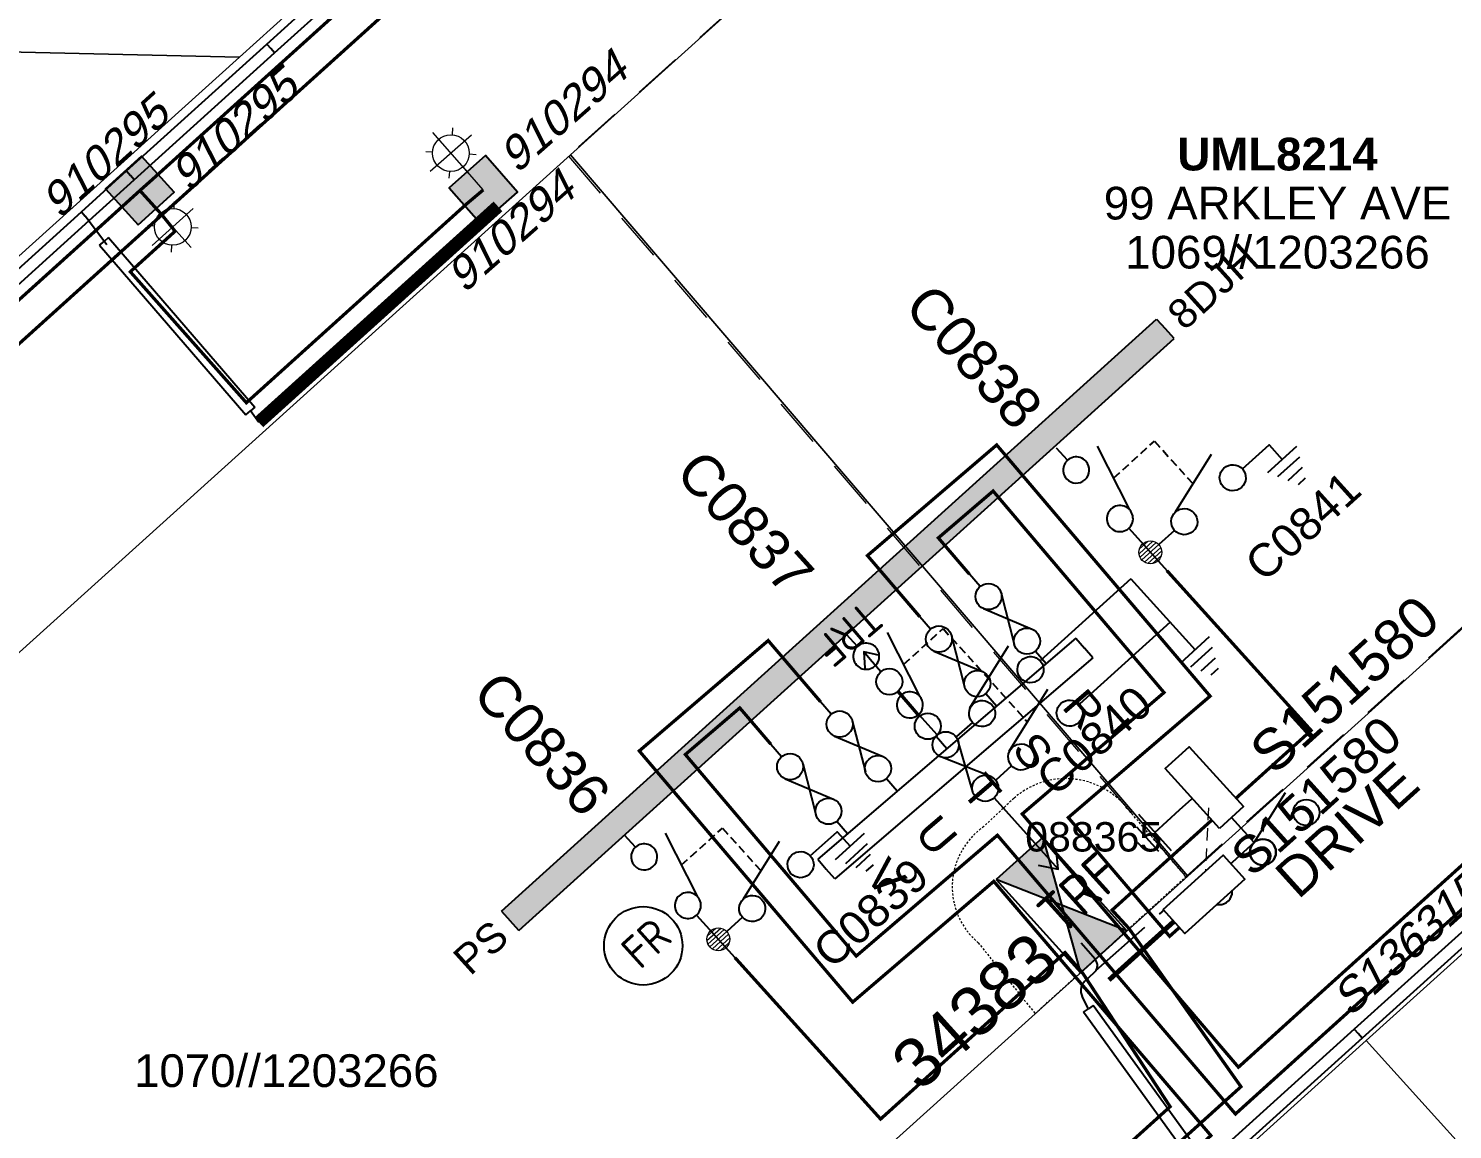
# Model space of a CAD drawing. Header units: metres. Extents: x 296308 to 298462, y 6229542 to 6231092.
# Drawn here: x 297348.8 to 297436, y 6230296.9 to 6230364.2 of the extents above; entities that cross this region are included whole.
import ezdxf
from ezdxf.enums import TextEntityAlignment as Align

# ---------------------------------------------------------------- set-up
doc = ezdxf.new("R2010")
doc.units = ezdxf.units.M
for name, pattern in [('A', [0]), ('Cable Exist UG', [8.2, 4, -1.2, 1.8, -1.2]), ('CENTERX2', [4, 2.5, -0.5, 0.5, -0.5]), ('Dash', [5, 3, -2]), ('DASHED', [0.75, 0.5, -0.25]), ('HIDDEN', [0.375, 0.25, -0.125]), ('HIDDEN2', [0.1875, 0.125, -0.0625]), ('IE Trench LV', [6.5, 5, -1.5]), ('IECLCENT', [15.5, 9.5, -2, 2, -2]), ('Trench-Service', [1.5, 1, -0.5])]:
    doc.linetypes.add(name, pattern=pattern)
doc.layers.get('0').update_dxf_attribs({"color": 6})
for name, color, linetype, lineweight in [('Cadastre Developer_SP_EXT', 9, 'Continuous', 5), ('Cadastre Land Parcels_SP_EXT', 9, 'Continuous', 5), ('Cadastre Other Property_SP_EXT', 9, 'HIDDEN', 5), ('Cadastre Roads_SP_EXT', 94, 'Continuous', 15)]:
    doc.layers.add(name, color=color, linetype=linetype, lineweight=lineweight)
for name, color, linetype in [('Duct_SP_EXT', 7, 'Continuous'), ('Equip_HV_EXT', 7, 'Continuous'), ('Equip_LV_EXT', 7, 'Continuous'), ('Equip_LV_NEW', 2, 'Continuous'), ('Equip_SP_SL_EXT', 7, 'Continuous'), ('Mains_HV_EXT', 7, 'Continuous'), ('Mains_LV_EXT', 7, 'Continuous'), ('Mains_LV_NEW_T84', 2, 'Continuous'), ('Mains_LV_SL_EXT', 7, 'Continuous'), ('Notes_HV_MISC', 7, 'Continuous'), ('Notes_LV_MISC', 7, 'Continuous'), ('Notes_SP_MISC', 7, 'Continuous'), ('Services_SP_NEW_UG', 7, 'Trench-Service'), ('Sub_LV_EXT', 7, 'Continuous'), ('Sub_SP_EXT', 7, 'Continuous'), ('SupportsUG_SP_LV_EXT', 7, 'Continuous'), ('SupportsUG_SP_LV_NEW', 2, 'Continuous'), ('SupportsUG_SP_LV_SL_EXT', 7, 'Continuous'), ('Trench_SP_EXT', 7, 'Continuous'), ('Trench_SP_NEW', 2, 'Continuous')]:
    doc.layers.add(name, color=color, linetype=linetype)
doc.styles.add('ARIAL', font='arial.ttf', dxfattribs={"height": 2})
doc.styles.add('COLUMN_LABEL', font='arial.ttf')
doc.styles.add('iecARIAL', font='arial.ttf', dxfattribs={"height": 2})
doc.styles.add('iecISOCP', font='isocp.shx')
doc.styles.add('IESYMBOL1', font='isocp.shx')
doc.styles.add('POLE_LABEL', font='arial.ttf')
doc.styles.get("Standard").update_dxf_attribs({"font": 'arial.ttf'})
doc.styles.add('SWG_LABEL', font='arial.ttf')
doc.styles.add('SWITCH_LABEL', font='arial.ttf', dxfattribs={"height": 2.5})
doc.linetypes.add('Cable New UG', pattern='A,7,-0.25,["x",Standard,S=2,R=0,X=0.2,Y=-0.8],-2.1', length=9.35)

# ---------------------------------------------------------------- blocks, each defined once
blk = doc.blocks.new('*U182')
for points in [[(0, 0), (1.92, 3.84), (-1.92, 3.84)], [(0, 0), (1.92, -3.84), (-1.92, -3.84)]]:
    blk.add_hatch(color=256).paths.add_polyline_path(points)
for p, q in [((1.92, -3.84), (-1.92, 3.84)), ((1.92, 3.84), (-1.92, -3.84))]:
    blk.add_line(p, q)
blk.add_lwpolyline([(-1.92, 3.84), (-1.92, -3.84), (1.92, -3.84), (1.92, 3.84)], close=True)
for tag, height, flags, p in [('ASSET_NUM', 3.5, 8, (2, 2)), ('STREET_CODE', 0.2, 9, (1.5, 0)), ('OPERATING_VOLTAGE', 0.2, 9, (1.5, -0.6)), ('ORIENTATION', 0.2, 9, (1.5, -0.8)), ('CONSTRUCTED_VOLTAGE', 0.2, 9, (1.5, -0.2)), ('NO_PHASES', 0.2, 9, (1.5, -0.4)), ('OWNED_BY', 0.2, 9, (1.5, -1)), ('OPERATED_BY', 0.2, 9, (1.5, -1.2)), ('SECONDARY_VOLTAGE', 0.2, 9, (1.5, -1.6)), ('STATE', 0.2, 9, (1.5, -1.8)), ('MAINTAINED_BY', 0.2, 9, (1.5, -1.4)), ('SUBSTATION_TYPE', 0.2, 9, (1.5, -2.2)), ('USAGE', 0.2, 9, (1.5, -2.4)), ('PARENT', 0.2, 9, (1.5, -2)), ('LEGEND', 0.2, 9, (1.5, -2.6)), ('STREETNAME', 0.2, 9, (1.5, -3)), ('SUBURB', 0.2, 9, (1.5, -3.2)), ('LOCATION', 0.2, 9, (1.5, -2.8)), ('NOTES', 0.2, 9, (1.5, -3.4)), ('Z', 0.2, 1, (1.5, -3.6))]:
    blk.add_attdef(tag, text='', height=height, dxfattribs=dict(flags=flags)).set_placement(p, align=Align.MIDDLE_LEFT)
blk = doc.blocks.new('COLUMN_EXT')
blk.add_hatch(color=256).paths.add_polyline_path([(-1.485, 1.485), (-1.485, -1.485), (1.485, -1.485), (1.485, 1.485)])
blk.add_lwpolyline([(-1.485, -1.485), (1.485, -1.485), (1.485, 1.485), (-1.485, 1.485)], close=True)
at = {"style": 'COLUMN_LABEL', "oblique": 15, "flags": 8}
blk.add_attdef('ASSET_NUM', text='', height=2, dxfattribs=at).set_placement((2, 2), align=Align.BOTTOM_LEFT)
at = {"flags": 9}
for tag, style, p in [('STRUCTURE_PLANT_NUMBER', 'POLE_LABEL', (1.813, 0.031)), ('STREET_CODE', 'COLUMN_LABEL', (1.813, -0.2))]:
    blk.add_attdef(tag, text='', height=0.2, dxfattribs=dict(at, style=style)).set_placement(p, align=Align.MIDDLE_LEFT)
for tag, p in [('OWNED_BY', (1.813, -0.6)), ('STATE', (1.813, -0.8)), ('COLUMN_TYPE', (1.813, -0.4)), ('STREETNAME', (1.813, -1.6)), ('SUBURB', (1.813, -1.8)), ('USAGE', (1.813, -1)), ('LEGEND', (1.813, -1.2)), ('LOCATION', (1.813, -1.4)), ('NOTES', (1.813, -2))]:
    blk.add_attdef(tag, text='', height=0.2, dxfattribs=at).set_placement(p, align=Align.MIDDLE_LEFT)
at = {"flags": 1}
blk.add_attdef('Z', (1.813, -2.351), '', height=0.2, dxfattribs=at)
blk = doc.blocks.new('PILLAR_EXT')
blk.add_hatch(color=256).paths.add_polyline_path([(-2.475, 0.99), (-2.475, -0.99), (2.475, -0.99), (2.475, 0.99)])
blk.add_lwpolyline([(-2.475, -0.99), (2.475, -0.99), (2.475, 0.99), (-2.475, 0.99)], close=True)
at = {"style": 'iecARIAL', "oblique": 15, "flags": 8}
blk.add_attdef('ASSET_NUM', text='', height=2, dxfattribs=at).set_placement((1.5, 3.5), align=Align.BOTTOM_LEFT)
for tag, p, flags in [('OWNED_BY', (0, -0.2), 9), ('STATE', (0, -0.4), 9), ('SUPPORT_TYPE', (0, -0.6), 9), ('USAGE', (0, -0.8), 9), ('LEGEND', (0, -1), 9), ('STREETNAME', (0, -1.8), 9), ('LOCATION', (0, -1.2), 9), ('NOTES', (0, -1.4), 9), ('PARENT', (0, -1.6), 9), ('SUBURB', (0, -2), 1)]:
    blk.add_attdef(tag, p, '', height=0.2, dxfattribs=dict(flags=flags))
blk = doc.blocks.new('*U169')
at = {"lineweight": 15}
for p, q in [((0, 1.75), (0, 6.25)), ((-1.46, 5.46), (-1.06, 5.06)), ((1.46, 5.46), (1.06, 5.06)), ((-2.25, 4), (2.25, 4)), ((-1.46, 2.54), (-1.06, 2.94)), ((0, 0), (0, 2.5)), ((1.46, 2.54), (1.06, 2.94))]:
    blk.add_line(p, q, dxfattribs=at)
blk.add_circle((0, 4), 1.5, dxfattribs=at)
at = {"style": 'iecARIAL', "oblique": 15, "flags": 9}
blk.add_attdef('ASSET_NUM', text='', height=2, dxfattribs=at).set_placement((1.5, 1.5), align=Align.BOTTOM_RIGHT)
for tag, p, height, flags in [('CONSTRUCTED_VOLTAGE', (0.98, -0.65), 0.2, 9), ('CONTROL_TYPE', (0.98, -0.85), 0.2, 9), ('LANTERN_PURPOSE', (0.98, -1.05), 0.2, 9), ('LANTERN_TYPE', (0.98, -1.25), 0.2, 9), ('LNUMBER', (2.18, -3.25), 2.5, 8), ('OPERATING_VOLTAGE', (0.98, -1.65), 0.2, 9), ('ORIENTATION', (0.98, -1.85), 0.2, 9), ('OWNED_BY', (0.98, -2.05), 0.2, 9), ('STATE', (0.98, -2.25), 0.2, 9), ('NO_PHASES', (0.98, -1.45), 0.2, 9), ('USAGE', (0.98, -2.45), 0.2, 9), ('CEXIST', (0.98, -2.65), 0.2, 9), ('CNEW', (0.98, -2.85), 0.2, 9), ('CNUMBER', (0.98, -3.05), 0.2, 9), ('CREMOVE', (0.98, -3.25), 0.2, 9), ('CREPLACE', (0.98, -3.45), 0.2, 9), ('LKINGHEIGHT', (0.98, -3.65), 0.2, 9), ('LBRACKET', (0.98, -3.85), 0.2, 9), ('LBRACKETVOCAB', (0.98, -4.05), 0.2, 9), ('LCATEGORY', (0.98, -4.25), 0.2, 9), ('LCHARGE1', (0.98, -4.45), 0.2, 9), ('LCHARGE1PERCENT', (0.98, -4.65), 0.2, 9), ('LCHARGE2', (0.98, -4.85), 0.2, 9), ('LCHARGE2PERCENT', (0.98, -5.05), 0.2, 9), ('LCHARGE3', (0.98, -5.25), 0.2, 9), ('LCHARGE3PERCENT', (0.98, -5.45), 0.2, 9), ('LEXIST', (0.98, -5.65), 0.2, 9), ('LLAMP', (0.98, -5.85), 0.2, 9), ('LLAMPVOCAB', (0.98, -6.05), 0.2, 9), ('LMAST', (0.98, -6.25), 0.2, 9), ('LMASTVOCAB', (0.98, -6.45), 0.2, 9), ('LNEW', (0.98, -6.65), 0.2, 9), ('LANTNUMBER', (0.98, -6.85), 0.2, 9), ('LOUTREACH', (0.98, -7.25), 0.2, 9), ('LOUTREACHVOCAB', (0.98, -7.45), 0.2, 9), ('LRATECODE', (0.98, -7.65), 0.2, 9), ('LREMOVE', (0.98, -7.85), 0.2, 9), ('LREPLACE', (0.98, -8.05), 0.2, 9), ('LTYPE', (0.98, -8.25), 0.2, 9), ('STREETNAME', (0.98, -9.25), 0.2, 9), ('SUBURB', (0.98, -9.45), 0.2, 1), ('LTYPEVOCAB', (0.98, -8.45), 0.2, 9), ('LEGEND', (0.98, -8.65), 0.2, 9), ('LOCATION', (0.98, -8.85), 0.2, 9), ('NOTES', (0.98, -9.05), 0.2, 9)]:
    blk.add_attdef(tag, p, '', height=height, dxfattribs=dict(flags=flags))
blk = doc.blocks.new('SWG_SIE_TRF_NOES_NEW')
for p, q in [((7.008, 0.801), (2.793, 1.949)), ((14.679, 0), (20.536, -0.004))]:
    blk.add_line(p, q)
at = {"linetype": 'DASHED'}
blk.add_lwpolyline([(4.901, 1.375), (4.901, 4.638), (12.609, 4.638)], dxfattribs=at)
for points in [[(2.2, 0.011), (1.2, 0.011)], [(19.536, -0.753), (20.536, -0.004), (19.536, 0.747)], [(7.8, 0), (9.453, 0)]]:
    blk.add_lwpolyline(points)
for points in [[(2.998, -0.79, 1), (3.002, 0.81, 1)], [(6.998, -0.798, 1), (7.002, 0.801, 1)]]:
    blk.add_lwpolyline(points, format="xyb", close=True)
at = {"flags": 1}
blk.add_attdef('Z', (0, 0), '', height=0.2, dxfattribs=at)
at = {"style": 'SWITCH_LABEL', "flags": 9}
blk.add_attdef('STREET_CODE', text='', height=0.2, dxfattribs=at).set_placement((0, -0.2), align=Align.MIDDLE_LEFT)
at = {"flags": 9}
for tag, p in [('ORIENTATION', (0, -0.4)), ('USAGE', (0, -0.8)), ('PARENT', (0, -0.6)), ('SUBURB', (0, -1)), ('STREETNAME', (0, -1.2)), ('LOCATION', (0, -1.4)), ('NOTES', (0, -1.6)), ('OPERATED_BY', (-0.002, -2.108)), ('OWNED_BY', (0.004, -1.886)), ('MAINTAINED_BY', (-0.003, -2.315))]:
    blk.add_attdef(tag, text='', height=0.2, dxfattribs=at).set_placement(p, align=Align.MIDDLE_LEFT)
blk = doc.blocks.new('SWG_FUSE_NEW')
for points in [[(1.151, 0.718), (4.044, -0.706)], [(1.16, -0.715), (4.044, 0.727)]]:
    blk.add_lwpolyline(points)
for centre in [(0.8, -0.001), (4.4, 0.01)]:
    blk.add_circle(centre, 0.8)
blk = doc.blocks.new('SWG_SIE_TRF_NEW')
at = {"linetype": 'CENTERX2'}
blk.add_blockref('SWG_SIE_TRF_NOES_NEW', (0, 0), dxfattribs=at)
at = {"linetype": 'CENTERX2', "rotation": 180}
blk.add_blockref('SWG_FUSE_NEW', (14.679, 0), dxfattribs=at)
at = {"style": 'IESYMBOL1'}
blk.add_text('TRF', height=2.5, rotation=89.98256, dxfattribs=at).set_placement((22.515, -0.055), align=Align.MIDDLE_CENTER)
blk = doc.blocks.new('FAULT_INDIC_SE')
blk.add_circle((0, 0), 2.4)
at = {"insert": (-1.152, 1.002), "char_height": 2, "width": 2.70423, "attachment_point": 1, "style": 'iecISOCP'}
blk.add_mtext('FR', dxfattribs=at)
blk = doc.blocks.new('SWG_SIE_SU_NEW')
blk.add_line((5.808, 0.79), (1.594, 1.938))
at = {"linetype": 'A', "lineweight": 0}
for p, q in [((7.981, 0.347), (7.98, -0.368)), ((8.18, -0.584), (8.181, 0.562)), ((8.381, 0.659), (8.379, -0.682)), ((8.579, -0.712), (8.581, 0.688)), ((8.781, 0.659), (8.779, -0.683)), ((8.98, -0.588), (8.981, 0.564)), ((9.181, 0.351), (9.18, -0.376))]:
    blk.add_line(p, q, dxfattribs=at)
at = {"linetype": 'DASHED'}
blk.add_lwpolyline([(3.701, 1.364), (3.701, 4.733), (7.222, 4.733)], dxfattribs=at)
for points in [[(1, 0), (0, 0)], [(6.6, -0.012), (10.1, -0.012)]]:
    blk.add_lwpolyline(points)
for points in [[(1.798, -0.802, 1), (1.802, 0.798, 1)], [(5.798, -0.81, 1), (5.802, 0.79, 1)]]:
    blk.add_lwpolyline(points, format="xyb", close=True)
at = {"linetype": 'A', "lineweight": 0}
blk.add_circle((8.582, -0.012), 0.7, dxfattribs=at)
at = {"style": 'SWG_LABEL', "flags": 8}
blk.add_attdef('ASSET_NUM', text='', height=2.5, rotation=179.95437, dxfattribs=at).set_placement((-2.4, 0.012), align=Align.MIDDLE_LEFT)
at = {"flags": 1}
blk.add_attdef('Z', (0, 0), '', height=0.2, dxfattribs=at)
at = {"style": 'SWITCH_LABEL', "flags": 9}
blk.add_attdef('STREET_CODE', text='', height=0.2, dxfattribs=at).set_placement((0, 0), align=Align.MIDDLE_LEFT)
at = {"flags": 9}
for tag, p in [('ORIENTATION', (0, -0.2)), ('SUBURB', (0, -0.8)), ('USAGE', (0, -0.6)), ('PARENT', (0, -0.4)), ('OPERATED_BY', (-0.013, -1.84)), ('OWNED_BY', (-0.007, -1.617)), ('STREETNAME', (0, -1)), ('LOCATION', (0, -1.2)), ('NOTES', (0, -1.4)), ('MAINTAINED_BY', (-0.015, -2.047))]:
    blk.add_attdef(tag, text='', height=0.2, dxfattribs=at).set_placement(p, align=Align.MIDDLE_LEFT)
blk = doc.blocks.new('SWG_SIE_TRS_ES_1_NEW')
for p, q in [((-6.103, 4.327), (-1.804, 5.547)), ((-6.103, 0.747), (-1.804, 1.966)), ((5.301, -2.29), (7.701, -2.285)), ((5.603, -2.89), (7.403, -2.886)), ((5.904, -3.489), (7.104, -3.486)), ((6.205, -4.088), (6.805, -4.087))]:
    blk.add_line(p, q)
for points in [[(-5.789, 2.759, -1), (-5.793, 4.359, -1)], [(-1.789, 2.767, -1), (-1.793, 4.367, -1)], [(-5.789, -0.821, -1), (-5.793, 0.779, -1)], [(-1.789, -0.813, -1), (-1.793, 0.787, -1)]]:
    blk.add_lwpolyline(points, format="xyb", close=True)
for points in [[(-6.591, 3.558), (-7.891, 3.558)], [(6.501, 3.569), (-0.991, 3.569)], [(6.501, 3.569), (6.501, -2.288)], [(-6.591, -0.023), (-7.891, -0.023)], [(6.501, -0.012), (-0.991, -0.012)]]:
    blk.add_lwpolyline(points)
at = {"flags": 1}
blk.add_attdef('Z', (0, 0), '', height=0.2, dxfattribs=at)
at = {"style": 'SWITCH_LABEL', "flags": 9}
blk.add_attdef('STREET_CODE', text='', height=0.2, dxfattribs=at).set_placement((0, -0.2), align=Align.MIDDLE_LEFT)
at = {"flags": 9}
for tag, p in [('ORIENTATION', (0, -0.4)), ('USAGE', (0, -0.8)), ('PARENT', (0, -0.6)), ('SUBURB', (0, -1)), ('STREETNAME', (0, -1.2)), ('LOCATION', (0, -1.4)), ('NOTES', (0, -1.6)), ('OWNED_BY', (0.012, -1.804)), ('OPERATED_BY', (0.005, -2.026)), ('MAINTAINED_BY', (0.004, -2.233))]:
    blk.add_attdef(tag, text='', height=0.2, dxfattribs=at).set_placement(p, align=Align.MIDDLE_LEFT)
at = {"style": 'SWG_LABEL', "flags": 8}
blk.add_attdef('ASSET_NUM', text='', height=2.5, dxfattribs=at).set_placement((-1.812, -2.264), align=Align.MIDDLE_CENTER)
blk = doc.blocks.new('SWG_SIE_ES_NEW')
for p, q in [((-5.793, 0.779), (-1.793, 1.926)), ((0.012, -1.212), (2.412, -1.207)), ((0.313, -1.811), (2.113, -1.807)), ((0.614, -2.41), (1.814, -2.408)), ((0.915, -3.01), (1.515, -3.008))]:
    blk.add_line(p, q)
for points in [[(-5.789, -0.821, -1), (-5.793, 0.779, -1)], [(-1.789, -0.813, -1), (-1.793, 0.787, -1)]]:
    blk.add_lwpolyline(points, format="xyb", close=True)
for points in [[(-6.591, -0.023), (-7.891, -0.023)], [(-0.991, -0.012), (1.212, -0.012), (1.212, -1.209)]]:
    blk.add_lwpolyline(points)
at = {"flags": 1}
blk.add_attdef('Z', (0, 0), '', height=0.2, dxfattribs=at)
at = {"style": 'SWITCH_LABEL', "flags": 9}
blk.add_attdef('STREET_CODE', text='', height=0.2, dxfattribs=at).set_placement((0, -0.2), align=Align.MIDDLE_LEFT)
at = {"flags": 9}
for tag, p in [('ORIENTATION', (0, -0.4)), ('USAGE', (0, -0.8)), ('PARENT', (0, -0.6)), ('SUBURB', (0, -1)), ('STREETNAME', (0, -1.2)), ('OWNED_BY', (0.004, -1.783)), ('LOCATION', (0, -1.4)), ('NOTES', (0, -1.6)), ('OPERATED_BY', (-0.003, -2.005)), ('MAINTAINED_BY', (-0.004, -2.212))]:
    blk.add_attdef(tag, text='', height=0.2, dxfattribs=at).set_placement(p, align=Align.MIDDLE_LEFT)
at = {"style": 'ARIAL', "flags": 8}
blk.add_attdef('ASSET_NUM', text='', height=2, dxfattribs=at).set_placement((14.296, -5.086), align=Align.MIDDLE_RIGHT)
blk = doc.blocks.new('*U154')
for p, q in [((-1.6, 0), (-1.6, 54.053)), ((-1.6, 54.053), (-0.8, 54.053)), ((0, 54.053), (-0.8, 54.053)), ((0, 0), (0, 54.053)), ((-1.6, 0), (-0.8, 0)), ((0, 0), (-0.8, 0))]:
    blk.add_line(p, q)
at = {"style": 'ARIAL'}
blk.add_attdef('SWG_TYPE', text='', height=1.8, rotation=90, dxfattribs=at).set_placement((-0.8, 54.798), align=Align.MIDDLE_LEFT)
blk.add_attdef('SUB_TYPE', text='', height=1.8, rotation=90, dxfattribs=at).set_placement((-0.8, -0.757), align=Align.MIDDLE_RIGHT)
blk = doc.blocks.new('A$C66545D59')
at = {"layer": 'Notes_HV_MISC'}
h = blk.add_hatch(color=256, dxfattribs=at)
h.dxf.hatch_style = 1
h.paths.add_polyline_path([(-22.373, -15.246), (-21.396, -16.513), (21.396, 16.513), (20.418, 17.78)])
h.paths.add_polyline_path([(-24.655, -19.781), (-21.263, -17.163), (-22.968, -14.953), (-26.361, -17.571)], flags=9)
h.paths.add_polyline_path([(21.982, 16.22), (27.687, 20.623), (26.003, 22.806), (20.297, 18.403)], flags=9)
at = {"layer": 'Equip_HV_EXT', "linetype": 'CENTERX2', "rotation": 307.6607071939008}
blk.add_blockref('*U154', (-21.396, -16.513), dxfattribs=at).add_auto_attribs({'SUB_TYPE': 'PS', 'SWG_TYPE': '8DJH'})
at = {"layer": 'Equip_HV_EXT', "linetype": 'CENTERX2'}
ref = blk.add_blockref('SWG_SIE_SU_NEW', (13.699, 10.373), dxfattribs=dict(at, rotation=307.6607071939008))
ref.add_attrib('ASSET_NUM', 'C0838', dxfattribs={"layer": '0', "height": 2.5, "rotation": 127.61508, "style": 'SWG_LABEL', "text_generation_flag": 6}).set_placement((12.242, 12.28), align=Align.MIDDLE_RIGHT)
ref = blk.add_blockref('SWG_SIE_TRF_NEW', (-0.742, 0.943), dxfattribs=dict(at, rotation=307.6607071939008))
ref.add_attrib('ASSET_NUM', 'C0837', dxfattribs={"layer": '0', "height": 2.5, "rotation": 127.61508, "style": 'SWG_LABEL', "text_generation_flag": 6}).set_placement((-2.514, 3.239), align=Align.MIDDLE_RIGHT)
ref = blk.add_blockref('SWG_SIE_ES_NEW', (25.72, 8.84), dxfattribs=dict(at, rotation=37.66070719390078))
ref.add_attrib('ASSET_NUM', 'C0841', dxfattribs={"layer": '0', "height": 2, "rotation": 37.66071, "style": 'ARIAL'}).set_placement((31.617, 6.967), align=Align.MIDDLE_RIGHT)
ref = blk.add_blockref('SWG_SIE_TRS_ES_1_NEW', (14.658, -4.75), dxfattribs=dict(at, rotation=37.66070719390078))
ref.add_attrib('ASSET_NUM', 'C0840', dxfattribs={"layer": '0', "height": 2, "rotation": 37.66071, "style": 'SWG_LABEL'}).set_placement((14.606, -7.649), align=Align.MIDDLE_CENTER)
ref = blk.add_blockref('SWG_SIE_SU_NEW', (-14.501, -11.192), dxfattribs=dict(at, rotation=307.6607071939008))
ref.add_attrib('ASSET_NUM', 'C0836', dxfattribs={"layer": '0', "height": 2.5, "rotation": 127.61508, "style": 'SWG_LABEL', "text_generation_flag": 6}).set_placement((-15.959, -9.285), align=Align.MIDDLE_RIGHT)
ref = blk.add_blockref('SWG_SIE_ES_NEW', (-2.481, -12.725), dxfattribs=dict(at, rotation=37.66070719390078))
ref.add_attrib('ASSET_NUM', 'C0839', dxfattribs={"layer": '0', "height": 2, "rotation": 37.66071, "style": 'ARIAL'}).set_placement((3.417, -14.598), align=Align.MIDDLE_RIGHT)
at = {"layer": 'Equip_HV_EXT', "linetype": 'CENTERX2', "rotation": 37.66070719390078}
blk.add_blockref('FAULT_INDIC_SE', (-13.88, -18.039), dxfattribs=at)
blk = doc.blocks.new('LV_UG_DFUSE_CLOSED_EXT')
for points in [[(1, 0), (0, 0)], [(5.04, 0.726), (2.156, -0.717)], [(5.049, -0.707), (2.156, 0.717)], [(6.2, 0.013), (7.2, 0.013)]]:
    blk.add_lwpolyline(points)
for centre in [(1.8, 0), (5.4, 0.011)]:
    blk.add_circle(centre, 0.8)
at = {"flags": 9}
for tag, p in [('ACTUAL_STATUS', (0, 0)), ('OPERATING_VOLTAGE', (0, -0.6)), ('ORIENTATION', (0, -0.8)), ('CONSTRUCTED_VOLTAGE', (0, -0.2)), ('NO_PHASES', (0, -0.4)), ('STATE', (0, -1)), ('SWITCH_TYPE', (0, -1.2)), ('USAGE', (0, -1.4)), ('NOTES', (0, -1.6))]:
    blk.add_attdef(tag, text='', height=0.2, dxfattribs=at).set_placement(p, align=Align.MIDDLE_LEFT)
at = {"flags": 1}
blk.add_attdef('Z', (0, 0), '', height=0.2, dxfattribs=at)
blk = doc.blocks.new('TX_LINK_EXT')
h = blk.add_hatch(color=256)
edge = h.paths.add_edge_path()
edge.add_line((2.598, 0.05), (4.601, 0.05))
edge.add_arc((5.4, 0.011), 0.8, 177.23529, 184.40267)
edge.add_line((4.602, -0.05), (2.598, -0.05))
edge.add_arc((1.8, 0), 0.8, 356.41668, 363.58332)
for points in [[(1, 0), (0, 0)], [(2.598, 0.05), (4.601, 0.05)], [(6.2, 0.013), (7.2, 0.013)], [(2.598, -0.05), (4.602, -0.05)]]:
    blk.add_lwpolyline(points)
for centre in [(1.8, 0), (5.4, 0.011)]:
    blk.add_circle(centre, 0.8)
for centre, start, end in [((1.8, 0), 356.41668, 3.58332), ((5.4, 0.011), 177.23529, 184.40267)]:
    blk.add_arc(centre, 0.8, start, end)
at = {"layer": 'Sub_LV_EXT'}
blk.add_line((7.2, 0.013), (7.798, 0.013), dxfattribs=at)
blk.add_lwpolyline([(6.998, -0.587), (7.798, 0.013), (6.998, 0.613)], dxfattribs=at)
at = {"flags": 1}
blk.add_attdef('Z', (0, 0), '', height=0.2, dxfattribs=at)
at = {"layer": 'Sub_LV_EXT', "color": 7, "style": 'IESYMBOL1'}
blk.add_text('TRF', height=2, rotation=90, dxfattribs=at).set_placement((9.238, 0.013), align=Align.MIDDLE_CENTER)
at = {"layer": 'Sub_LV_EXT', "flags": 1}
for tag, p in [('ORIENTATION', (2.14, -1.527)), ('USAGE', (2.14, -1.142)), ('NOTES', (2.14, -3.066))]:
    blk.add_attdef(tag, p, '', height=0.2, dxfattribs=at)
blk = doc.blocks.new('*U159')
at = {"layer": 'Sub_LV_EXT'}
for p, q in [((-1.6, 0), (-1.6, 20.8)), ((-1.6, 20.8), (-0.8, 20.8)), ((0, 20.8), (-0.8, 20.8)), ((0, 0), (0, 20.8)), ((-1.6, 0), (-0.8, 0)), ((0, 0), (-0.8, 0))]:
    blk.add_line(p, q, dxfattribs=at)
blk = doc.blocks.new('*U164')
for points in [[(0, 0.8), (3.6, 0.8)], [(4.4, 0.011), (4.4, 0.011)]]:
    blk.add_lwpolyline(points)
for centre in [(0, 0), (3.6, 0.011)]:
    blk.add_circle(centre, 0.8)
for tag, p, flags in [('ACTUAL_STATUS', (0, -1.4), 9), ('CONSTRUCTED_VOLTAGE', (0, -1.6), 9), ('NO_PHASES', (0, -1.8), 9), ('OPERATING_VOLTAGE', (0, -2), 9), ('ORIENTATION', (0, -2.2), 9), ('STATE', (0, -2.4), 9), ('SWITCH_TYPE', (0, -2.6), 9), ('USAGE', (0, -2.8), 9), ('NOTES', (0, -3), 1)]:
    blk.add_attdef(tag, p, '', height=0.2, dxfattribs=dict(flags=flags))
blk = doc.blocks.new('*U162')
for points in [[(0, 0.8), (3.466, 1.774)], [(4.4, 0.011), (4.4, 0.011)]]:
    blk.add_lwpolyline(points)
for centre in [(0, 0), (3.6, 0.011)]:
    blk.add_circle(centre, 0.8)
for tag, p, flags in [('ACTUAL_STATUS', (0, -1.4), 9), ('CONSTRUCTED_VOLTAGE', (0, -1.6), 9), ('NO_PHASES', (0, -1.8), 9), ('OPERATING_VOLTAGE', (0, -2), 9), ('ORIENTATION', (0, -2.2), 9), ('STATE', (0, -2.4), 9), ('SWITCH_TYPE', (0, -2.6), 9), ('USAGE', (0, -2.8), 9), ('NOTES', (0, -3), 1)]:
    blk.add_attdef(tag, p, '', height=0.2, dxfattribs=dict(flags=flags))
blk = doc.blocks.new('*U163')
for tag, height, flags, p in [('ASSET_NUM', 2.5, 8, (2, 4)), ('STREET_CODE', 0.2, 9, (1.5, 2)), ('OWNED_BY', 0.2, 9, (1.5, 1.8)), ('OPERATED_BY', 0.2, 9, (1.5, 1.6))]:
    blk.add_attdef(tag, text='', height=height, dxfattribs=dict(flags=flags)).set_placement(p, align=Align.MIDDLE_LEFT)
blk.add_wipeout([(-2.475, 0.99), (2.475, 0.99), (2.475, -0.99), (-2.475, -0.99)])
at = {"lineweight": -3}
blk.add_lwpolyline([(-2.475, 0.99), (2.475, 0.99), (2.475, -0.99), (-2.475, -0.99)], close=True, dxfattribs=at)
for tag, flags, p in [('STATE', 9, (1.5, 1.2)), ('SUPPORT_TYPE', 9, (1.5, 1)), ('USAGE', 9, (1.5, 0.8)), ('MAINTAINED_BY', 9, (1.5, 1.4)), ('SUBURB', 9, (1.5, 0.2)), ('STREETNAME', 9, (1.5, 0)), ('LEGEND', 9, (1.5, 0.6)), ('PARENT', 9, (1.5, 0.4)), ('Z', 1, (1.5, -0.6)), ('LOCATION', 9, (1.5, -0.2)), ('NOTES', 9, (1.5, -0.4))]:
    blk.add_attdef(tag, text='', height=0.2, dxfattribs=dict(flags=flags)).set_placement(p, align=Align.MIDDLE_LEFT)
blk = doc.blocks.new('LV_UG_INDPILL_2SW_NEW')
at = {"rotation": 90}
blk.add_blockref('*U163', (0, 6.141), dxfattribs=at)
blk.add_blockref('*U162', (0, 0.8))
at = {"xscale": -1}
blk.add_blockref('*U164', (0, 0.8), dxfattribs=at)
for tag, height, flags, p in [('ASSET_NUM', 2.5, 8, (2, 10.381)), ('USAGE', 0.2, 9, (1.5, 0)), ('ORIENTATION', 0.2, 9, (1.5, -0.2)), ('SUBURB', 0.2, 9, (1.5, -0.8)), ('LEGEND', 0.2, 9, (1.5, -0.4)), ('PARENT', 0.2, 9, (1.5, -0.6)), ('STREETNAME', 0.2, 9, (1.5, -1)), ('OWNED_BY', 0.2, 9, (1.5, -1.6)), ('OPERATED_BY', 0.2, 9, (1.5, -1.8)), ('LOCATION', 0.2, 9, (1.5, -1.2)), ('NOTES', 0.2, 9, (1.5, -1.4)), ('TYPE', 0.2, 9, (1.5, -2.4)), ('STATE', 0.2, 9, (1.5, -2.2)), ('MAINTAINED_BY', 0.2, 9, (1.5, -2)), ('LABEL_ALIGNMENT', 0.2, 9, (1.5, -2.6)), ('Z', 0.2, 1, (1.5, -2.8))]:
    blk.add_attdef(tag, text='', height=height, dxfattribs=dict(flags=flags)).set_placement(p, align=Align.MIDDLE_LEFT)
blk.add_lwpolyline([(0, 1.6), (0, 3.666)])
blk = doc.blocks.new('Earth')
for p, q in [((0, -1.022), (0, 0)), ((0, -3.066), (0, -1.022)), ((-1.5, -3.066), (1.5, -3.066)), ((-1, -3.666), (1, -3.666)), ((-0.25, -4.266), (0.25, -4.266))]:
    blk.add_line(p, q)
blk = doc.blocks.new('PILLAR_NEW')
for tag, height, flags, p in [('ASSET_NUM', 2.5, 8, (2, 4)), ('STREET_CODE', 0.2, 9, (1.5, 2)), ('OWNED_BY', 0.2, 9, (1.5, 1.8)), ('OPERATED_BY', 0.2, 9, (1.5, 1.6))]:
    blk.add_attdef(tag, text='', height=height, dxfattribs=dict(flags=flags)).set_placement(p, align=Align.MIDDLE_LEFT)
blk.add_wipeout([(-2.475, 0.99), (2.475, 0.99), (2.475, -0.99), (-2.475, -0.99)])
at = {"lineweight": -3}
blk.add_lwpolyline([(-2.475, 0.99), (2.475, 0.99), (2.475, -0.99), (-2.475, -0.99)], close=True, dxfattribs=at)
for tag, flags, p in [('STATE', 9, (1.5, 1.2)), ('SUPPORT_TYPE', 9, (1.5, 1)), ('USAGE', 9, (1.5, 0.8)), ('MAINTAINED_BY', 9, (1.5, 1.4)), ('SUBURB', 9, (1.5, 0.2)), ('STREETNAME', 9, (1.5, 0)), ('LEGEND', 9, (1.5, 0.6)), ('PARENT', 9, (1.5, 0.4)), ('Z', 1, (1.5, -0.6)), ('LOCATION', 9, (1.5, -0.2)), ('NOTES', 9, (1.5, -0.4))]:
    blk.add_attdef(tag, text='', height=0.2, dxfattribs=dict(flags=flags)).set_placement(p, align=Align.MIDDLE_LEFT)

msp = doc.modelspace()

# ---------------------------------------------------------------- linework, layer by layer
at = {"layer": 'Cadastre Developer_SP_EXT', "linetype": 'Dash'}
msp.add_lwpolyline([(297462.555, 6230351.062), (297462.928, 6230356.785), (297441.341, 6230382.071), (297441.341, 6230382.071, 0.070759), (297432.005, 6230390.305), (297432.005, 6230390.305), (297424.874, 6230390.813), (297424.874, 6230390.813, 0.077849), (297406.945, 6230379.095), (297406.945, 6230379.095), (297381.831, 6230356.429), (297419.633, 6230312.323)], format="xyb", close=True, dxfattribs=at)
at = {"layer": 'Cadastre Land Parcels_SP_EXT', "linetype": 'Continuous'}
for points in [[(297400.209, 6230397.219), (297400.591, 6230397.614), (297400.978, 6230398.005), (297401.37, 6230398.39), (297401.766, 6230398.771), (297402.168, 6230399.146), (297402.573, 6230399.517), (297398.409, 6230431.931), (297401.536, 6230454.561), (297398.978, 6230455.248), (297396.063, 6230456.098), (297393.168, 6230457.017), (297390.297, 6230458.003), (297387.448, 6230459.058), (297356.019, 6230393.857), (297326.905, 6230363.277), (297361.707, 6230362.49), (297400.209, 6230397.219)], [(297348.961, 6230248.534), (297371.607, 6230268.956), (297419.744, 6230312.366), (297381.967, 6230356.503), (297312.171, 6230293.556), (297311.484, 6230286.224), (297343.742, 6230243.826), (297348.961, 6230248.534)], [(297452.503, 6230281.575), (297461.933, 6230290.082), (297441.824, 6230312.352), (297430.68, 6230302.299), (297450.787, 6230280.027), (297452.503, 6230281.575)], [(297442.842, 6230272.859), (297450.787, 6230280.027), (297430.68, 6230302.299), (297421.024, 6230293.587), (297441.127, 6230271.312), (297442.842, 6230272.859)]]:
    msp.add_lwpolyline(points, close=True, dxfattribs=at)
for points in [[(297407.102, 6230379.171), (297381.967, 6230356.503), (297419.744, 6230312.366), (297462.703, 6230351.107), (297462.703, 6230351.107), (297463.08, 6230356.832), (297441.508, 6230382.135)], [(297301.211, 6230307.972), (297361.707, 6230362.49), (297361.707, 6230362.49), (297326.905, 6230363.277)]]:
    msp.add_lwpolyline(points, dxfattribs=at)
at = {"layer": 'Cadastre Other Property_SP_EXT', "linetype": 'HIDDEN2'}
msp.add_lwpolyline([(297410.407, 6230303.947), (297419.633, 6230312.323), (297416.047, 6230316.507), (297416.047, 6230316.507, 0.430182), (297409.095, 6230317.118), (297409.095, 6230317.118), (297407.257, 6230315.389), (297407.257, 6230315.389, 0.492842), (297406.919, 6230308.28), (297406.919, 6230308.28), (297410.407, 6230303.947)], format="xyb", close=True, dxfattribs=at)
at = {"layer": 'Cadastre Roads_SP_EXT', "linetype": 'Continuous'}
for points in [[(297400.209, 6230397.219), (297361.707, 6230362.489), (297301.211, 6230307.972)], [(297312.171, 6230293.556), (297381.967, 6230356.503), (297407.102, 6230379.171)], [(297462.703, 6230351.107), (297419.744, 6230312.366), (297371.607, 6230268.956), (297380.186, 6230257.659), (297388.057, 6230247.296), (297395.929, 6230236.931), (297403.8, 6230226.568), (297411.671, 6230216.205), (297419.543, 6230205.839)], [(297425.681, 6230222.336), (297417.769, 6230232.729), (297409.866, 6230243.111), (297394.052, 6230263.886), (297394.6, 6230269.748), (297401.709, 6230276.162), (297411.366, 6230284.875), (297421.024, 6230293.587), (297430.68, 6230302.299), (297441.824, 6230312.352), (297452.967, 6230322.404), (297472.288, 6230339.835), (297477.857, 6230339.471)]]:
    msp.add_lwpolyline(points, dxfattribs=at)
at = {"layer": 'Duct_SP_EXT'}
for p, q in [((297363.369, 6230363.277), (297382.644, 6230380.75)), ((297363.852, 6230362.743), (297383.127, 6230380.216)), ((297354.779, 6230355.517), (297363.369, 6230363.277)), ((297363.369, 6230363.277), (297363.611, 6230363.01)), ((297363.852, 6230362.743), (297363.611, 6230363.01)), ((297355.261, 6230354.982), (297363.852, 6230362.743)), ((297352.018, 6230353.023), (297354.779, 6230355.517)), ((297352.501, 6230352.489), (297355.261, 6230354.982)), ((297354.779, 6230355.517), (297355.02, 6230355.249)), ((297354.779, 6230355.517), (297355.02, 6230355.249)), ((297355.261, 6230354.982), (297355.02, 6230355.249)), ((297355.261, 6230354.982), (297355.02, 6230355.249)), ((297345.818, 6230347.422), (297352.018, 6230353.023)), ((297346.3, 6230346.887), (297352.501, 6230352.489)), ((297352.018, 6230353.023), (297352.26, 6230352.756)), ((297352.018, 6230353.023), (297352.26, 6230352.756)), ((297352.501, 6230352.489), (297352.26, 6230352.756)), ((297352.501, 6230352.489), (297352.26, 6230352.756)), ((297353.679, 6230351.439), (297353.407, 6230351.204)), ((297353.679, 6230351.439), (297362.64, 6230341.064)), ((297353.134, 6230350.968), (297353.407, 6230351.204)), ((297353.134, 6230350.968), (297362.095, 6230340.594)), ((297362.64, 6230341.064), (297362.367, 6230340.829)), ((297362.095, 6230340.594), (297362.367, 6230340.829)), ((297441.081, 6230313.037), (297429.944, 6230302.987)), ((297441.563, 6230312.503), (297430.427, 6230302.452)), ((297413.955, 6230304.452), (297413.664, 6230304.241)), ((297420.54, 6230295.331), (297413.955, 6230304.452)), ((297413.372, 6230304.03), (297413.664, 6230304.241)), ((297419.957, 6230294.91), (297413.372, 6230304.03)), ((297429.944, 6230302.987), (297420.294, 6230294.276)), ((297429.944, 6230302.987), (297430.186, 6230302.72)), ((297430.427, 6230302.452), (297430.186, 6230302.72)), ((297430.427, 6230302.452), (297420.776, 6230293.742))]:
    msp.add_line(p, q, dxfattribs=at)
at = {"layer": 'Mains_HV_EXT', "linetype": 'IECLCENT', "lineweight": 30, "ltscale": 0.5, "const_width": 0.2, "flags": 128}
for points in [[(297418.479, 6230331.051), (297427.301, 6230321.276), (297415.117, 6230310.281), (297416.14, 6230309.17), (297423.006, 6230299.472), (297423.006, 6230299.472), (297418.927, 6230295.791), (297409.277, 6230287.081), (297399.626, 6230278.371), (297392.521, 6230271.958), (297382.692, 6230262.523), (297382.692, 6230262.523), (297384.103, 6230260.672), (297391.982, 6230250.332), (297399.861, 6230239.992), (297407.74, 6230229.652), (297415.619, 6230219.312), (297423.498, 6230208.972), (297431.378, 6230198.632), (297439.257, 6230188.291), (297447.136, 6230177.951), (297455.015, 6230167.611), (297462.894, 6230157.271), (297470.773, 6230146.933), (297478.652, 6230136.593), (297486.533, 6230126.252), (297494.412, 6230115.912), (297502.291, 6230105.572), (297510.17, 6230095.232), (297515.528, 6230088.199), (297527.044, 6230095.867), (297527.044, 6230095.867), (297546.015, 6230110.294), (297550.349, 6230104.609), (297548.671, 6230103.615)], [(297392.029, 6230307.372), (297400.946, 6230297.491), (297412.238, 6230307.683), (297413.323, 6230306.416), (297418.669, 6230298.252), (297418.669, 6230298.252), (297417.587, 6230297.275), (297407.937, 6230288.566), (297398.286, 6230279.855), (297391.158, 6230273.422), (297380.02, 6230262.73), (297382.512, 6230259.46), (297390.391, 6230249.12), (297398.27, 6230238.78), (297406.149, 6230228.44), (297414.028, 6230218.1), (297421.907, 6230207.76), (297429.787, 6230197.419), (297437.667, 6230187.079), (297445.546, 6230176.739), (297453.425, 6230166.399), (297461.304, 6230156.059), (297469.183, 6230145.72), (297477.062, 6230135.38), (297484.942, 6230125.04), (297492.821, 6230114.7), (297500.7, 6230104.36), (297508.579, 6230094.02), (297515.074, 6230085.494), (297540.268, 6230052.432), (297538.99, 6230044.46), (297528.123, 6230036.541)]]:
    msp.add_lwpolyline(points, dxfattribs=at)
at = {"layer": 'Mains_LV_EXT', "linetype": 'IECLCENT', "lineweight": 30, "ltscale": 0.5, "const_width": 0.2, "flags": 128}
msp.add_lwpolyline([(297453.302, 6230393.414), (297451.103, 6230393.022), (297451.103, 6230393.022, -0.01017), (297448.446, 6230397.508), (297448.446, 6230397.508), (297444.836, 6230395.515), (297444.836, 6230395.515), (297441.017, 6230403.743), (297442.439, 6230407.969), (297442.439, 6230407.969), (297428.242, 6230425.728), (297426.985, 6230427.383), (297426.985, 6230427.383), (297412.938, 6230415.301), (297412.938, 6230415.301), (297412.395, 6230405.725), (297407.596, 6230399.916), (297405.596, 6230397.489), (297403.176, 6230394.554), (297395.313, 6230387.456), (297369.371, 6230364.042), (297345.817, 6230342.785), (297337.042, 6230334.865), (297334.718, 6230335.462)], format="xyb", dxfattribs=at)
for points in [[(297497.448, 6230341.007), (297486.712, 6230353.567), (297475.432, 6230343.556), (297475.432, 6230343.556), (297470.743, 6230343.903), (297469.152, 6230342.468), (297468.529, 6230341.905), (297452.759, 6230327.672), (297450.865, 6230328.657), (297448.839, 6230326.829), (297446.835, 6230325.02), (297447.52, 6230322.944), (297439.044, 6230315.294), (297435.206, 6230311.83), (297435.206, 6230311.83), (297427.908, 6230305.244), (297422.852, 6230300.665), (297409.615, 6230316.164), (297418.296, 6230323.595), (297407.833, 6230335.929), (297404.481, 6230333.06), (297406.384, 6230330.836)], [(297410.068, 6230286.339), (297421.165, 6230296.481), (297407.875, 6230312.042), (297399.236, 6230304.648), (297386.172, 6230320.022), (297394.064, 6230326.776), (297397.267, 6230323.033)], [(297394.228, 6230320.432), (297392.325, 6230322.656), (297388.992, 6230319.803), (297399.455, 6230307.468), (297408.096, 6230314.864), (297422.668, 6230297.801), (297440.384, 6230313.809)]]:
    msp.add_lwpolyline(points, dxfattribs=at)
at = {"layer": 'Mains_LV_NEW_T84', "color": 170, "linetype": 'Cable New UG', "ltscale": 0.75, "const_width": 0.2, "flags": 128}
msp.add_lwpolyline([(297403.345, 6230328.235), (297400.141, 6230331.978), (297408.052, 6230338.749), (297421.116, 6230323.376), (297412.434, 6230315.944), (297418.64, 6230308.677), (297421.083, 6230310.881)], dxfattribs=at)
at = {"layer": 'Mains_LV_SL_EXT', "linetype": 'IECLCENT', "lineweight": 15, "ltscale": 0.5, "const_width": 0.2, "flags": 128}
for points in [[(297409.503, 6230418.228), (297410.047, 6230417.053), (297410.047, 6230417.053), (297411.034, 6230414.917), (297410.444, 6230406.505), (297406.053, 6230401.188), (297404.053, 6230398.761), (297401.727, 6230395.94), (297393.972, 6230388.94), (297368.031, 6230365.527), (297356.47, 6230355.093), (297355.603, 6230354.32)], [(297355.603, 6230354.32), (297352.863, 6230351.838), (297352.863, 6230351.838), (297344.477, 6230344.269), (297337.945, 6230338.343), (297335.758, 6230338.814), (297331.424, 6230334.964), (297331.806, 6230332.866), (297306.791, 6230310.256), (297305.595, 6230309.231)], [(297355.603, 6230354.32), (297356.946, 6230352.838), (297357.757, 6230351.831), (297355.016, 6230349.349), (297362.12, 6230341.333), (297362.12, 6230341.333), (297375.587, 6230353.488), (297376.623, 6230354.361)]]:
    msp.add_lwpolyline(points, dxfattribs=at)
at = {"layer": 'Notes_SP_MISC', "const_width": 0.8}
msp.add_lwpolyline([(297377.524, 6230353.35), (297362.88, 6230340.133)], dxfattribs=at)
at = {"layer": 'Notes_SP_MISC', "linetype": 'Cable Exist UG'}
for points in [[(297353.582, 6230351), (297352.26, 6230352.756)], [(297414.129, 6230306.576), (297420.146, 6230311.921), (297421.148, 6230312.824)]]:
    msp.add_lwpolyline(points, dxfattribs=at)
msp.add_lwpolyline([(297413.664, 6230304.241), (297413.291, 6230304.984), (297413.291, 6230304.984, -0.337439), (297413.473, 6230305.955), (297413.473, 6230305.955), (297414.026, 6230306.454), (297414.026, 6230306.454, 0.407255), (297414.078, 6230307.269), (297414.078, 6230307.269), (297413.233, 6230308.251)], format="xyb", dxfattribs=at)
at = {"layer": 'Trench_SP_EXT', "linetype": 'Cable Exist UG'}
msp.add_line((297362.88, 6230340.133), (297362.367, 6230340.829), dxfattribs=at)

# ---------------------------------------------------------------- block references
at = {"layer": 'Equip_LV_EXT', "rotation": 130.5603705250102}
for name, p in [('LV_UG_DFUSE_CLOSED_EXT', (297411.075, 6230325.375)), ('TX_LINK_EXT', (297405.004, 6230320.166)), ('LV_UG_DFUSE_CLOSED_EXT', (297408.036, 6230322.774)), ('*U159', (297412.905, 6230326.928)), ('LV_UG_DFUSE_CLOSED_EXT', (297401.959, 6230317.572)), ('LV_UG_DFUSE_CLOSED_EXT', (297398.926, 6230314.964))]:
    msp.add_blockref(name, p, dxfattribs=at)
at = {"layer": 'Equip_SP_SL_EXT', "xscale": 0.75, "yscale": 0.75, "zscale": 0.75}
for p, rotation in [((297376.623, 6230354.36), 41.33206225432654), ((297376.623, 6230354.36), 41.33621939784928), ((297355.603, 6230354.32), 222.0640641138206), ((297355.603, 6230354.32), 222.0640641138206)]:
    msp.add_blockref('*U169', p, dxfattribs=dict(at, rotation=rotation))
at = {"layer": 'Notes_HV_MISC', "rotation": 4.430634097708719}
msp.add_blockref('A$C66545D59', (297398.861, 6230327.153), dxfattribs=at)
at = {"layer": 'Notes_LV_MISC'}
ref = msp.add_blockref('COLUMN_EXT', (297355.603, 6230354.32), dxfattribs=dict(at, rotation=42.06587504445731))
ref.add_attrib('ASSET_NUM', '910295', dxfattribs={"layer": '0', "height": 2, "rotation": 42.06588, "style": 'COLUMN_LABEL', "oblique": 15}).set_placement((297351.056, 6230352.067), align=Align.BOTTOM_LEFT)
ref = msp.add_blockref('COLUMN_EXT', (297376.623, 6230354.361), dxfattribs=dict(at, rotation=41.33668396437126))
ref.add_attrib('ASSET_NUM', '910294', dxfattribs={"layer": '0', "height": 2, "rotation": 41.33668, "style": 'COLUMN_LABEL', "oblique": 15}).set_placement((297375.825, 6230347.519), align=Align.BOTTOM_LEFT)
at = {"layer": 'Sub_SP_EXT'}
ref = msp.add_blockref('*U182', (297412.027, 6230310.578), dxfattribs=dict(at, rotation=42.04497678718229))
ref.add_attrib('ASSET_NUM', '34383', dxfattribs={"layer": '0', "height": 3, "rotation": 42.04498}).set_placement((297411.009, 6230308.025), align=Align.MIDDLE_RIGHT)
at = {"layer": 'SupportsUG_SP_LV_EXT'}
ref = msp.add_blockref('PILLAR_EXT', (297440.384, 6230313.809), dxfattribs=dict(at, rotation=222.0649572810728))
ref.add_attrib('ASSET_NUM', 'S136315', dxfattribs={"layer": '0', "height": 2, "rotation": 42.06496, "style": 'iecARIAL', "oblique": 15}).set_placement((297430.061, 6230303.232), align=Align.BOTTOM_LEFT)
at = {"layer": 'SupportsUG_SP_LV_SL_EXT'}
ref = msp.add_blockref('COLUMN_EXT', (297376.623, 6230354.361), dxfattribs=dict(at, rotation=41.33668396437126))
ref.add_attrib('ASSET_NUM', '910294', dxfattribs={"layer": '0', "height": 2, "rotation": 41.33668, "style": 'COLUMN_LABEL', "oblique": 15}).set_placement((297379.054, 6230354.846), align=Align.BOTTOM_LEFT)
ref = msp.add_blockref('COLUMN_EXT', (297355.603, 6230354.32), dxfattribs=dict(at, rotation=42.06587504445731))
ref.add_attrib('ASSET_NUM', '910295', dxfattribs={"layer": '0', "height": 2, "rotation": 42.06588, "style": 'COLUMN_LABEL', "oblique": 15}).set_placement((297358.964, 6230353.717), align=Align.BOTTOM_LEFT)

# ---------------------------------------------------------------- texts
at = {"layer": 'Cadastre Land Parcels_SP_EXT', "color": 7, "insert": (297425.244, 6230357.549), "char_height": 2, "width": 27.97464, "attachment_point": 2, "line_spacing_factor": 0.9, "style": 'iecARIAL'}
msp.add_mtext('{\\fArial|b1|i0|c0|p34;UML8214\\P}99 ARKLEY AVE\\P1069//1203266', dxfattribs=at)
at = {"layer": 'Cadastre Land Parcels_SP_EXT', "insert": (297364.565, 6230301.455), "char_height": 2, "attachment_point": 2, "style": 'iecARIAL'}
msp.add_mtext('1070//1203266', dxfattribs=at)
at = {"layer": 'Cadastre Other Property_SP_EXT'}
msp.add_text('088365', height=1.8, dxfattribs=at).set_placement((297409.796, 6230313.866))
at = {"layer": 'Equip_LV_EXT', "char_height": 2, "width": 1.13185, "attachment_point": 1, "rotation": 310.56037, "style": 'iecARIAL'}
for s, insert in [('R', (297413.497, 6230323.999)), ('S', (297410.438, 6230321.371)), ('T', (297407.337, 6230318.828)), ('U', (297404.474, 6230316.276)), ('V', (297401.415, 6230313.648))]:
    msp.add_mtext(s, dxfattribs=dict(at, insert=insert))
at = {"layer": 'Notes_HV_MISC', "insert": (297397.814, 6230288.174), "char_height": 2.4, "width": 71.20563, "attachment_point": 1, "rotation": 42.12091}
msp.add_mtext('DOWIE                           DRIVE', dxfattribs=at)

# ---------------------------------------------------------------- next in the draw order: block references
at = {"layer": 'Equip_LV_NEW'}
ref = msp.add_blockref('LV_UG_INDPILL_2SW_NEW', (297424.888, 6230313.235), dxfattribs=dict(at, rotation=42.2244718202639))
ref.add_attrib('ASSET_NUM', 'S151580', dxfattribs={"layer": '0', "height": 2.5, "rotation": 42.22447}).set_placement((297424.165, 6230319.399), align=Align.MIDDLE_LEFT)

# ---------------------------------------------------------------- next in the draw order: linework, layer by layer
at = {"layer": 'Services_SP_NEW_UG', "color": 170, "linetype": 'Dash', "lineweight": 15, "ltscale": 0.25}
msp.add_lwpolyline([(297421.021, 6230316.541), (297420.748, 6230311.245)], dxfattribs=at)
at = {"layer": 'Trench_SP_NEW', "color": 170, "linetype": 'IE Trench LV', "lineweight": 35, "ltscale": 0.5, "const_width": 0.3, "flags": 128}
msp.add_lwpolyline([(297414.926, 6230306.002), (297420.748, 6230311.252)], dxfattribs=at)

# ---------------------------------------------------------------- next in the draw order: block references
at = {"layer": 'Notes_LV_MISC', "rotation": 312.2244718669551}
msp.add_blockref('Earth', (297420.005, 6230317.096), dxfattribs=at)

# ---------------------------------------------------------------- next in the draw order: block references
at = {"layer": 'SupportsUG_SP_LV_NEW'}
ref = msp.add_blockref('PILLAR_NEW', (297420.748, 6230311.245), dxfattribs=dict(at, rotation=42.04401799811855))
ref.add_attrib('ASSET_NUM', 'S151580', dxfattribs={"layer": '0', "height": 2.25, "rotation": 42.04402}).set_placement((297422.935, 6230313.062), align=Align.MIDDLE_LEFT)

doc.saveas('drawing.dxf')
